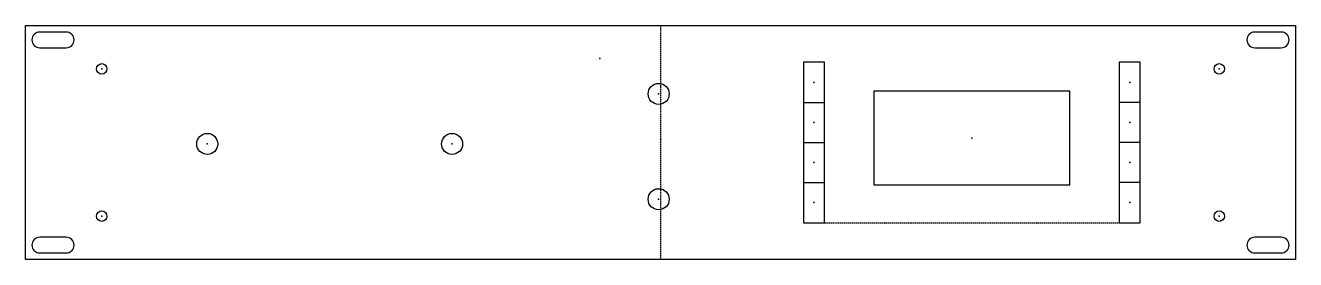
# Model space of a CAD drawing. Header units: millimetres. Extents: x -241 to 241, y -44 to 44.
import ezdxf

# ---------------------------------------------------------------- set-up
doc = ezdxf.new("R2010")
doc.units = ezdxf.units.MM
doc.linetypes.add('DASHED', pattern=[0.75, 0.5, -0.25])
doc.layers.get('0').update_dxf_attribs({"linetype": 'CONTINUOUS'})

msp = doc.modelspace()

# ---------------------------------------------------------------- linework, layer by layer
at = {"linetype": 'DASHED'}
for p, q in [((0, 44.45), (0, -44.45)), ((62.3, -30.45), (174.3, -30.45))]:
    msp.add_line(p, q, dxfattribs=at)
for p, q in [((54.3, 15.22), (62.3, 15.22)), ((182.3, 15.22), (174.3, 15.22)), ((54.3, 0), (62.3, 0)), ((182.3, 0), (174.3, 0)), ((54.3, -15.23), (62.3, -15.23)), ((182.3, -15.23), (174.3, -15.23))]:
    msp.add_line(p, q)
for points in [[(-241.3, 44.45), (241.3, 44.45), (241.3, -44.45), (-241.3, -44.45)], [(62.3, 30.45), (54.3, 30.45), (54.3, -30.45), (62.3, -30.45)], [(182.3, 30.45), (174.3, 30.45), (174.3, -30.45), (182.3, -30.45)], [(155.55, 19.45), (81.05, 19.45), (81.05, -16.05), (155.55, -16.05)]]:
    msp.add_lwpolyline(points, close=True)
for points in [[(-225.8, 35.95, 1), (-225.8, 41.95), (-235.8, 41.95, 1), (-235.8, 35.95)], [(235.8, 35.95, 1), (235.8, 41.95), (225.8, 41.95, 1), (225.8, 35.95)], [(-225.8, -41.95, 1), (-225.8, -35.95), (-235.8, -35.95, 1), (-235.8, -41.95)], [(235.8, -41.95, 1), (235.8, -35.95), (225.8, -35.95, 1), (225.8, -41.95)]]:
    msp.add_lwpolyline(points, format="xyb", close=True)
for centre, radius in [((-212.3, 27.95), 2), ((212.3, 27.95), 2), ((-0.7, 18.45), 3.99), ((-172.2, -0.55), 3.99), ((-79.2, -0.55), 3.99), ((-0.7, -21.55), 3.99), ((-212.3, -27.95), 2), ((212.3, -27.95), 2)]:
    msp.add_circle(centre, radius)
for p in [(-23.1, 31.91), (-23.1, 31.91), (-212.3, 27.95), (212.3, 27.95), (58.3, 22.84), (58.3, 22.84), (178.3, 22.84), (178.3, 22.84), (-0.7, 18.45), (58.3, 7.61), (58.3, 7.61), (178.3, 7.61), (178.3, 7.61), (0, 0), (118.3, 1.7), (118.3, 1.7), (-172.2, -0.55), (-79.2, -0.55), (58.3, -7.61), (58.3, -7.61), (178.3, -7.61), (178.3, -7.61), (-0.7, -21.55), (58.3, -22.84), (58.3, -22.84), (178.3, -22.84), (178.3, -22.84), (-212.3, -27.95), (212.3, -27.95)]:
    msp.add_point(p)

doc.saveas('drawing.dxf')
